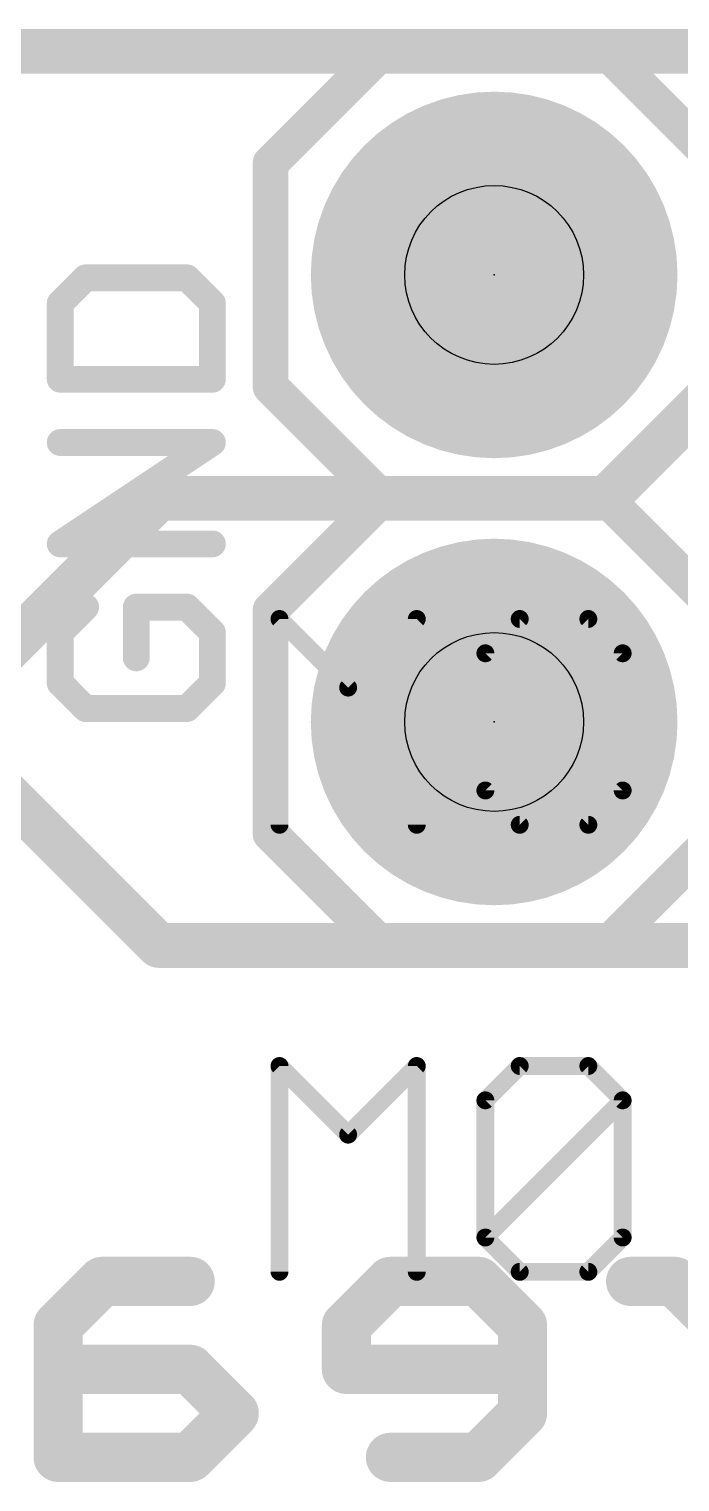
# Model space of a CAD drawing. Extents: x -128 to 56, y -3 to 18.
# Drawn here: x 44.98 to 48.68, y 8.38 to 16.64 of the extents above; entities that cross this region are included whole.
import ezdxf

# ---------------------------------------------------------------- set-up
doc = ezdxf.new("R2010")
doc.units = 0
for name, color, linetype in [('1', 12, 'CONTINUOUS'), ('16', 132, 'CONTINUOUS'), ('17', 110, 'CONTINUOUS'), ('20', 53, 'CONTINUOUS'), ('21', 53, 'CONTINUOUS'), ('22', 53, 'CONTINUOUS'), ('23', 53, 'CONTINUOUS'), ('27', 253, 'CONTINUOUS'), ('29', 253, 'CONTINUOUS'), ('30', 253, 'CONTINUOUS'), ('44', 253, 'CONTINUOUS'), ('51', 53, 'CONTINUOUS')]:
    doc.layers.add(name, color=color, linetype=linetype)

# ---------------------------------------------------------------- blocks, each defined once
blk = doc.blocks.new('RECT')
blk.add_solid([(-0.5, -0.5), (0.5, -0.5), (-0.5, 0.5), (0.5, 0.5)])
blk = doc.blocks.new('ROUNDP')
at = {"const_width": 0.5}
blk.add_lwpolyline([(0, -0.25, 1), (0, 0.25, 1), (0, -0.25)], format="xyb", dxfattribs=at)

msp = doc.modelspace()

# ---------------------------------------------------------------- linework, layer by layer
at = {"layer": '1', "const_width": 0.254}
for points in [[(0, 16.51), (54.61, 16.51)], [(44.32, 12.83), (45.72, 11.43)], [(45.72, 11.43), (49.53, 11.43)]]:
    msp.add_lwpolyline(points, dxfattribs=at)
at = {"layer": '1', "const_width": 0.127}
for points in [[(45.72, 11.4935, 1), (45.72, 11.3665)], [(45.6751, 11.3851, 1), (45.7649, 11.4749)]]:
    msp.add_lwpolyline(points, format="xyb", dxfattribs=at)
at = {"layer": '16', "const_width": 0.254}
for points in [[(0, 16.51), (54.61, 16.51)], [(49.53, 15.24), (48.26, 13.97)], [(45.72, 13.97), (44.45, 12.7)], [(48.26, 13.97), (45.72, 13.97)]]:
    msp.add_lwpolyline(points, dxfattribs=at)
at = {"layer": '16', "const_width": 0.127}
for points in [[(45.72, 14.0335, 1), (45.72, 13.9065)], [(45.7649, 13.9251, 1), (45.6751, 14.0149)], [(48.2151, 14.0149, 1), (48.3049, 13.9251)], [(48.26, 13.9065, 1), (48.26, 14.0335)]]:
    msp.add_lwpolyline(points, format="xyb", dxfattribs=at)
at = {"layer": '20', "const_width": 0.2032}
msp.add_lwpolyline([(54.61, 16.51), (0, 16.51)], dxfattribs=at)
at = {"layer": '21'}
for points, const_width in [([(46.99, 16.51), (46.355, 15.875)], 0.2032), ([(48.26, 16.51), (46.99, 16.51)], 0.2032), ([(48.895, 15.875), (48.26, 16.51)], 0.2032), ([(46.355, 15.875), (46.355, 14.605)], 0.2032), ([(45.3045, 15.2235), (45.1605, 15.0794)], 0.1524), ([(45.8807, 15.2235), (45.3045, 15.2235)], 0.1524), ([(46.0248, 15.0794), (45.8807, 15.2235)], 0.1524), ([(45.1605, 15.0794), (45.1605, 14.6472)], 0.1524), ([(46.0248, 14.6472), (46.0248, 15.0794)], 0.1524), ([(45.1605, 14.6472), (46.0248, 14.6472)], 0.1524), ([(46.355, 14.605), (46.99, 13.97)], 0.2032), ([(48.26, 13.97), (48.895, 14.605)], 0.2032), ([(45.1605, 13.7117), (46.0248, 14.2879)], 0.1524), ([(46.0248, 14.2879), (45.1605, 14.2879)], 0.1524), ([(46.99, 13.97), (46.355, 13.335)], 0.2032), ([(46.99, 13.97), (48.26, 13.97)], 0.2032), ([(48.26, 13.97), (46.99, 13.97)], 0.2032), ([(48.895, 13.335), (48.26, 13.97)], 0.2032), ([(46.0248, 13.7117), (45.1605, 13.7117)], 0.1524), ([(45.3045, 13.3524), (45.1605, 13.2084)], 0.1524), ([(45.8807, 13.3524), (45.5926, 13.3524)], 0.1524), ([(45.5926, 13.3524), (45.5926, 13.0643)], 0.1524), ([(46.0248, 13.2084), (45.8807, 13.3524)], 0.1524), ([(46.355, 13.335), (46.355, 12.065)], 0.2032), ([(45.1605, 13.2084), (45.1605, 12.9203)], 0.1524), ([(46.0248, 12.9203), (46.0248, 13.2084)], 0.1524), ([(45.1605, 12.9203), (45.3045, 12.7762)], 0.1524), ([(45.8807, 12.7762), (46.0248, 12.9203)], 0.1524), ([(45.3045, 12.7762), (45.8807, 12.7762)], 0.1524), ([(46.355, 12.065), (46.99, 11.43)], 0.2032), ([(48.26, 11.43), (48.895, 12.065)], 0.2032), ([(46.99, 11.43), (48.26, 11.43)], 0.2032)]:
    msp.add_lwpolyline(points, dxfattribs=dict(at, const_width=const_width))
for points, const_width in [([(46.99, 16.5608, 1), (46.99, 16.4592)], 0.1016), ([(47.0259, 16.4741, 1), (46.9541, 16.5459)], 0.1016), ([(48.2959, 16.5459, 1), (48.2241, 16.4741)], 0.1016), ([(48.26, 16.4592, 1), (48.26, 16.5608)], 0.1016), ([(46.4058, 15.875, 1), (46.3042, 15.875)], 0.1016), ([(46.3191, 15.9109, 1), (46.3909, 15.8391)], 0.1016), ([(45.3045, 15.2616, 1), (45.3045, 15.1854)], 0.0762), ([(45.3315, 15.1965, 1), (45.2776, 15.2504)], 0.0762), ([(45.9077, 15.2504, 1), (45.8538, 15.1965)], 0.0762), ([(45.8807, 15.1854, 1), (45.8807, 15.2616)], 0.0762), ([(45.1986, 15.0794, 1), (45.1224, 15.0794)], 0.0762), ([(45.1335, 15.1063, 1), (45.1874, 15.0525)], 0.0762), ([(46.0629, 15.0794, 1), (45.9867, 15.0794)], 0.0762), ([(45.9979, 15.0525, 1), (46.0517, 15.1063)], 0.0762), ([(45.1605, 14.6853, 1), (45.1605, 14.6091)], 0.0762), ([(46.0248, 14.6091, 1), (46.0248, 14.6853)], 0.0762), ([(46.3909, 14.6409, 1), (46.3191, 14.5691)], 0.1016), ([(45.1224, 14.6472, 1), (45.1986, 14.6472)], 0.0762), ([(45.9867, 14.6472, 1), (46.0629, 14.6472)], 0.0762), ([(46.3042, 14.605, 1), (46.4058, 14.605)], 0.1016), ([(45.1605, 14.326, 1), (45.1605, 14.2498)], 0.0762), ([(46.0459, 14.2562, 1), (46.0037, 14.3196)], 0.0762), ([(46.0248, 14.2498, 1), (46.0248, 14.326)], 0.0762), ([(46.99, 14.0208, 1), (46.99, 13.9192)], 0.1016), ([(46.99, 14.0208, 1), (46.99, 13.9192)], 0.1016), ([(47.0259, 13.9341, 1), (46.9541, 14.0059)], 0.1016), ([(46.9541, 13.9341, 1), (47.0259, 14.0059)], 0.1016), ([(48.2959, 14.0059, 1), (48.2241, 13.9341)], 0.1016), ([(48.2241, 14.0059, 1), (48.2959, 13.9341)], 0.1016), ([(48.26, 13.9192, 1), (48.26, 14.0208)], 0.1016), ([(48.26, 13.9192, 1), (48.26, 14.0208)], 0.1016), ([(45.1605, 13.7498, 1), (45.1605, 13.6736)], 0.0762), ([(46.0248, 13.6736, 1), (46.0248, 13.7498)], 0.0762), ([(45.1393, 13.7434, 1), (45.1816, 13.68)], 0.0762), ([(45.3315, 13.3255, 1), (45.2776, 13.3794)], 0.0762), ([(45.5926, 13.3905, 1), (45.5926, 13.3143)], 0.0762), ([(45.6307, 13.3524, 1), (45.5545, 13.3524)], 0.0762), ([(45.9077, 13.3794, 1), (45.8538, 13.3255)], 0.0762), ([(45.8807, 13.3143, 1), (45.8807, 13.3905)], 0.0762), ([(46.4058, 13.335, 1), (46.3042, 13.335)], 0.1016), ([(46.3191, 13.3709, 1), (46.3909, 13.2991)], 0.1016), ([(45.1335, 13.2353, 1), (45.1874, 13.1814)], 0.0762), ([(45.1986, 13.2084, 1), (45.1224, 13.2084)], 0.0762), ([(46.0629, 13.2084, 1), (45.9867, 13.2084)], 0.0762), ([(45.9979, 13.1814, 1), (46.0517, 13.2353)], 0.0762), ([(45.5545, 13.0643, 1), (45.6307, 13.0643)], 0.0762), ([(45.1874, 12.9472, 1), (45.1335, 12.8933)], 0.0762), ([(46.0517, 12.8933, 1), (45.9979, 12.9472)], 0.0762), ([(45.1224, 12.9203, 1), (45.1986, 12.9203)], 0.0762), ([(45.9867, 12.9203, 1), (46.0629, 12.9203)], 0.0762), ([(45.3045, 12.8143, 1), (45.3045, 12.7381)], 0.0762), ([(45.2776, 12.7493, 1), (45.3315, 12.8031)], 0.0762), ([(45.8538, 12.8031, 1), (45.9077, 12.7493)], 0.0762), ([(45.8807, 12.7381, 1), (45.8807, 12.8143)], 0.0762), ([(46.3909, 12.1009, 1), (46.3191, 12.0291)], 0.1016), ([(46.3042, 12.065, 1), (46.4058, 12.065)], 0.1016), ([(46.99, 11.4808, 1), (46.99, 11.3792)], 0.1016), ([(46.9541, 11.3941, 1), (47.0259, 11.4659)], 0.1016), ([(48.2241, 11.4659, 1), (48.2959, 11.3941)], 0.1016), ([(48.26, 11.3792, 1), (48.26, 11.4808)], 0.1016)]:
    msp.add_lwpolyline(points, format="xyb", dxfattribs=dict(at, const_width=const_width))
at = {"layer": '22', "const_width": 0.2794}
for points in [[(45.3987, 9.5216), (45.1488, 9.2716)], [(45.8987, 9.5216), (45.3987, 9.5216)], [(47.0359, 9.5216), (46.7859, 9.2716)], [(47.5359, 9.5216), (47.0359, 9.5216)], [(47.7858, 9.2716), (47.5359, 9.5216)], [(48.6502, 9.5216), (48.4002, 9.5216)], [(49.1501, 9.0217), (48.6502, 9.5216)], [(45.1488, 9.2716), (45.1488, 8.5217)], [(46.7859, 9.2716), (46.7859, 9.0217)], [(47.7858, 8.7717), (47.7858, 9.2716)], [(45.8987, 9.0217), (45.1488, 9.0217)], [(46.1487, 8.7717), (45.8987, 9.0217)], [(46.7859, 9.0217), (47.7858, 9.0217)], [(45.8987, 8.5217), (46.1487, 8.7717)], [(47.5359, 8.5217), (47.7858, 8.7717)], [(45.1488, 8.5217), (45.8987, 8.5217)], [(47.0359, 8.5217), (47.5359, 8.5217)]]:
    msp.add_lwpolyline(points, dxfattribs=at)
at = {"layer": '22', "const_width": 0.1397}
for points in [[(45.3987, 9.5915, 1), (45.3987, 9.4518)], [(45.4481, 9.4722, 1), (45.3494, 9.571)], [(45.8987, 9.4518, 1), (45.8987, 9.5915)], [(47.0359, 9.5915, 1), (47.0359, 9.4518)], [(47.0853, 9.4722, 1), (46.9865, 9.571)], [(47.5853, 9.571, 1), (47.4865, 9.4722)], [(47.5359, 9.4518, 1), (47.5359, 9.5915)], [(48.4002, 9.5915, 1), (48.4002, 9.4518)], [(48.6996, 9.571, 1), (48.6008, 9.4722)], [(48.6502, 9.4518, 1), (48.6502, 9.5915)], [(45.2186, 9.2716, 1), (45.0789, 9.2716)], [(46.8558, 9.2716, 1), (46.7161, 9.2716)], [(47.8557, 9.2716, 1), (47.716, 9.2716)], [(45.0994, 9.321, 1), (45.1982, 9.2222)], [(46.7365, 9.321, 1), (46.8353, 9.2222)], [(47.7365, 9.2222, 1), (47.8352, 9.321)], [(45.1488, 9.0915, 1), (45.1488, 8.9518)], [(45.9481, 9.0711, 1), (45.8493, 8.9723)], [(45.8987, 8.9518, 1), (45.8987, 9.0915)], [(46.7859, 9.0915, 1), (46.7859, 8.9518)], [(46.7161, 9.0217, 1), (46.8558, 9.0217)], [(47.7858, 8.9518, 1), (47.7858, 9.0915)], [(46.1981, 8.7223, 1), (46.0993, 8.8211)], [(46.0993, 8.7223, 1), (46.1981, 8.8211)], [(47.716, 8.7717, 1), (47.8557, 8.7717)], [(47.8352, 8.7223, 1), (47.7365, 8.8211)], [(45.0789, 8.5217, 1), (45.2186, 8.5217)], [(45.1488, 8.5916, 1), (45.1488, 8.4519)], [(45.8493, 8.5711, 1), (45.9481, 8.4723)], [(45.8987, 8.4519, 1), (45.8987, 8.5916)], [(47.0359, 8.5916, 1), (47.0359, 8.4519)], [(47.4865, 8.5711, 1), (47.5853, 8.4723)], [(47.5359, 8.4519, 1), (47.5359, 8.5916)]]:
    msp.add_lwpolyline(points, format="xyb", dxfattribs=at)
at = {"layer": '23'}
for p in [(47.625, 15.24), (47.625, 12.7)]:
    msp.add_point(p, dxfattribs=at)
at = {"layer": '27', "const_width": 0.0508}
for points in [[(46.4238, 13.3032, 1), (46.3878, 13.2672)], [(46.4312, 13.2852, 1), (46.3804, 13.2852)], [(47.2108, 13.2852, 1), (47.16, 13.2852)], [(47.2034, 13.2672, 1), (47.1674, 13.3032)], [(47.7701, 13.3106, 1), (47.7701, 13.2598)], [(47.7881, 13.2672, 1), (47.7521, 13.3032)], [(48.1779, 13.3032, 1), (48.1419, 13.2672)], [(48.1599, 13.2598, 1), (48.1599, 13.3106)], [(47.5572, 13.1083, 1), (47.5932, 13.0723)], [(47.6006, 13.0903, 1), (47.5498, 13.0903)], [(48.3802, 13.0903, 1), (48.3294, 13.0903)], [(48.3728, 13.0723, 1), (48.3368, 13.1083)], [(48.3368, 13.0723, 1), (48.3728, 13.1083)], [(46.7776, 12.9134, 1), (46.8136, 12.8774)], [(46.7776, 12.8774, 1), (46.8136, 12.9134)], [(47.5932, 12.3287, 1), (47.5572, 12.2927)], [(47.5572, 12.3287, 1), (47.5932, 12.2927)], [(47.5498, 12.3107, 1), (47.6006, 12.3107)], [(48.3294, 12.3107, 1), (48.3802, 12.3107)], [(48.3728, 12.2927, 1), (48.3368, 12.3287)], [(46.3804, 12.1158, 1), (46.4312, 12.1158)], [(47.16, 12.1158, 1), (47.2108, 12.1158)], [(47.7701, 12.1412, 1), (47.7701, 12.0904)], [(47.7521, 12.0978, 1), (47.7881, 12.1338)], [(48.1419, 12.1338, 1), (48.1779, 12.0978)], [(48.1599, 12.0904, 1), (48.1599, 12.1412)], [(46.4238, 10.7632, 1), (46.3878, 10.7272)], [(46.4312, 10.7452, 1), (46.3804, 10.7452)], [(47.2108, 10.7452, 1), (47.16, 10.7452)], [(47.2034, 10.7272, 1), (47.1674, 10.7632)], [(47.7701, 10.7706, 1), (47.7701, 10.7198)], [(47.7881, 10.7272, 1), (47.7521, 10.7632)], [(48.1779, 10.7632, 1), (48.1419, 10.7272)], [(48.1599, 10.7198, 1), (48.1599, 10.7706)], [(47.5572, 10.5683, 1), (47.5932, 10.5323)], [(47.6006, 10.5503, 1), (47.5498, 10.5503)], [(48.3802, 10.5503, 1), (48.3294, 10.5503)], [(48.3728, 10.5323, 1), (48.3368, 10.5683)], [(48.3368, 10.5323, 1), (48.3728, 10.5683)], [(46.7776, 10.3734, 1), (46.8136, 10.3374)], [(46.7776, 10.3374, 1), (46.8136, 10.3734)], [(47.5932, 9.7887, 1), (47.5572, 9.7527)], [(47.5572, 9.7887, 1), (47.5932, 9.7527)], [(47.5498, 9.7707, 1), (47.6006, 9.7707)], [(48.3294, 9.7707, 1), (48.3802, 9.7707)], [(48.3728, 9.7527, 1), (48.3368, 9.7887)], [(46.3804, 9.5758, 1), (46.4312, 9.5758)], [(47.16, 9.5758, 1), (47.2108, 9.5758)], [(47.7701, 9.6012, 1), (47.7701, 9.5504)], [(47.7521, 9.5578, 1), (47.7881, 9.5938)], [(48.1419, 9.5938, 1), (48.1779, 9.5578)], [(48.1599, 9.5504, 1), (48.1599, 9.6012)]]:
    msp.add_lwpolyline(points, format="xyb", dxfattribs=at)
at = {"layer": '27', "const_width": 0.1016}
for points in [[(46.4058, 12.1158), (46.4058, 13.2852)], [(46.4058, 13.2852), (46.7956, 12.8954)], [(46.7956, 12.8954), (47.1854, 13.2852)], [(47.1854, 13.2852), (47.1854, 12.1158)], [(47.5752, 13.0903), (47.7701, 13.2852)], [(47.7701, 13.2852), (48.1599, 13.2852)], [(48.1599, 13.2852), (48.3548, 13.0903)], [(47.5752, 12.3107), (47.5752, 13.0903)], [(47.5752, 12.3107), (48.3548, 13.0903)], [(48.3548, 13.0903), (48.3548, 12.3107)], [(47.7701, 12.1158), (47.5752, 12.3107)], [(48.3548, 12.3107), (48.1599, 12.1158)], [(48.1599, 12.1158), (47.7701, 12.1158)], [(46.4058, 9.5758), (46.4058, 10.7452)], [(46.4058, 10.7452), (46.7956, 10.3554)], [(46.7956, 10.3554), (47.1854, 10.7452)], [(47.1854, 10.7452), (47.1854, 9.5758)], [(47.5752, 10.5503), (47.7701, 10.7452)], [(47.7701, 10.7452), (48.1599, 10.7452)], [(48.1599, 10.7452), (48.3548, 10.5503)], [(47.5752, 9.7707), (47.5752, 10.5503)], [(47.5752, 9.7707), (48.3548, 10.5503)], [(48.3548, 10.5503), (48.3548, 9.7707)], [(47.7701, 9.5758), (47.5752, 9.7707)], [(48.3548, 9.7707), (48.1599, 9.5758)], [(48.1599, 9.5758), (47.7701, 9.5758)]]:
    msp.add_lwpolyline(points, dxfattribs=at)
at = {"layer": '44'}
for centre in [(47.625, 15.24), (47.625, 12.7)]:
    msp.add_circle(centre, 0.508, dxfattribs=at)

# ---------------------------------------------------------------- block references
at = {"layer": '17', "xscale": 1.8796, "yscale": 1.8796, "rotation": 90}
for p in [(47.625, 15.24), (47.625, 15.24), (47.625, 12.7), (47.625, 12.7)]:
    msp.add_blockref('ROUNDP', p, dxfattribs=at)
at = {"layer": '29', "xscale": 2.0828, "yscale": 2.0828, "rotation": 90}
for p in [(47.625, 15.24), (47.625, 12.7)]:
    msp.add_blockref('ROUNDP', p, dxfattribs=at)
at = {"layer": '30', "xscale": 2.0828, "yscale": 2.0828, "rotation": 90}
for p in [(47.625, 15.24), (47.625, 12.7)]:
    msp.add_blockref('ROUNDP', p, dxfattribs=at)
at = {"layer": '51', "xscale": 0.508, "yscale": 0.508}
for p in [(47.625, 15.24), (47.625, 12.7)]:
    msp.add_blockref('RECT', p, dxfattribs=at)

doc.saveas('drawing.dxf')
